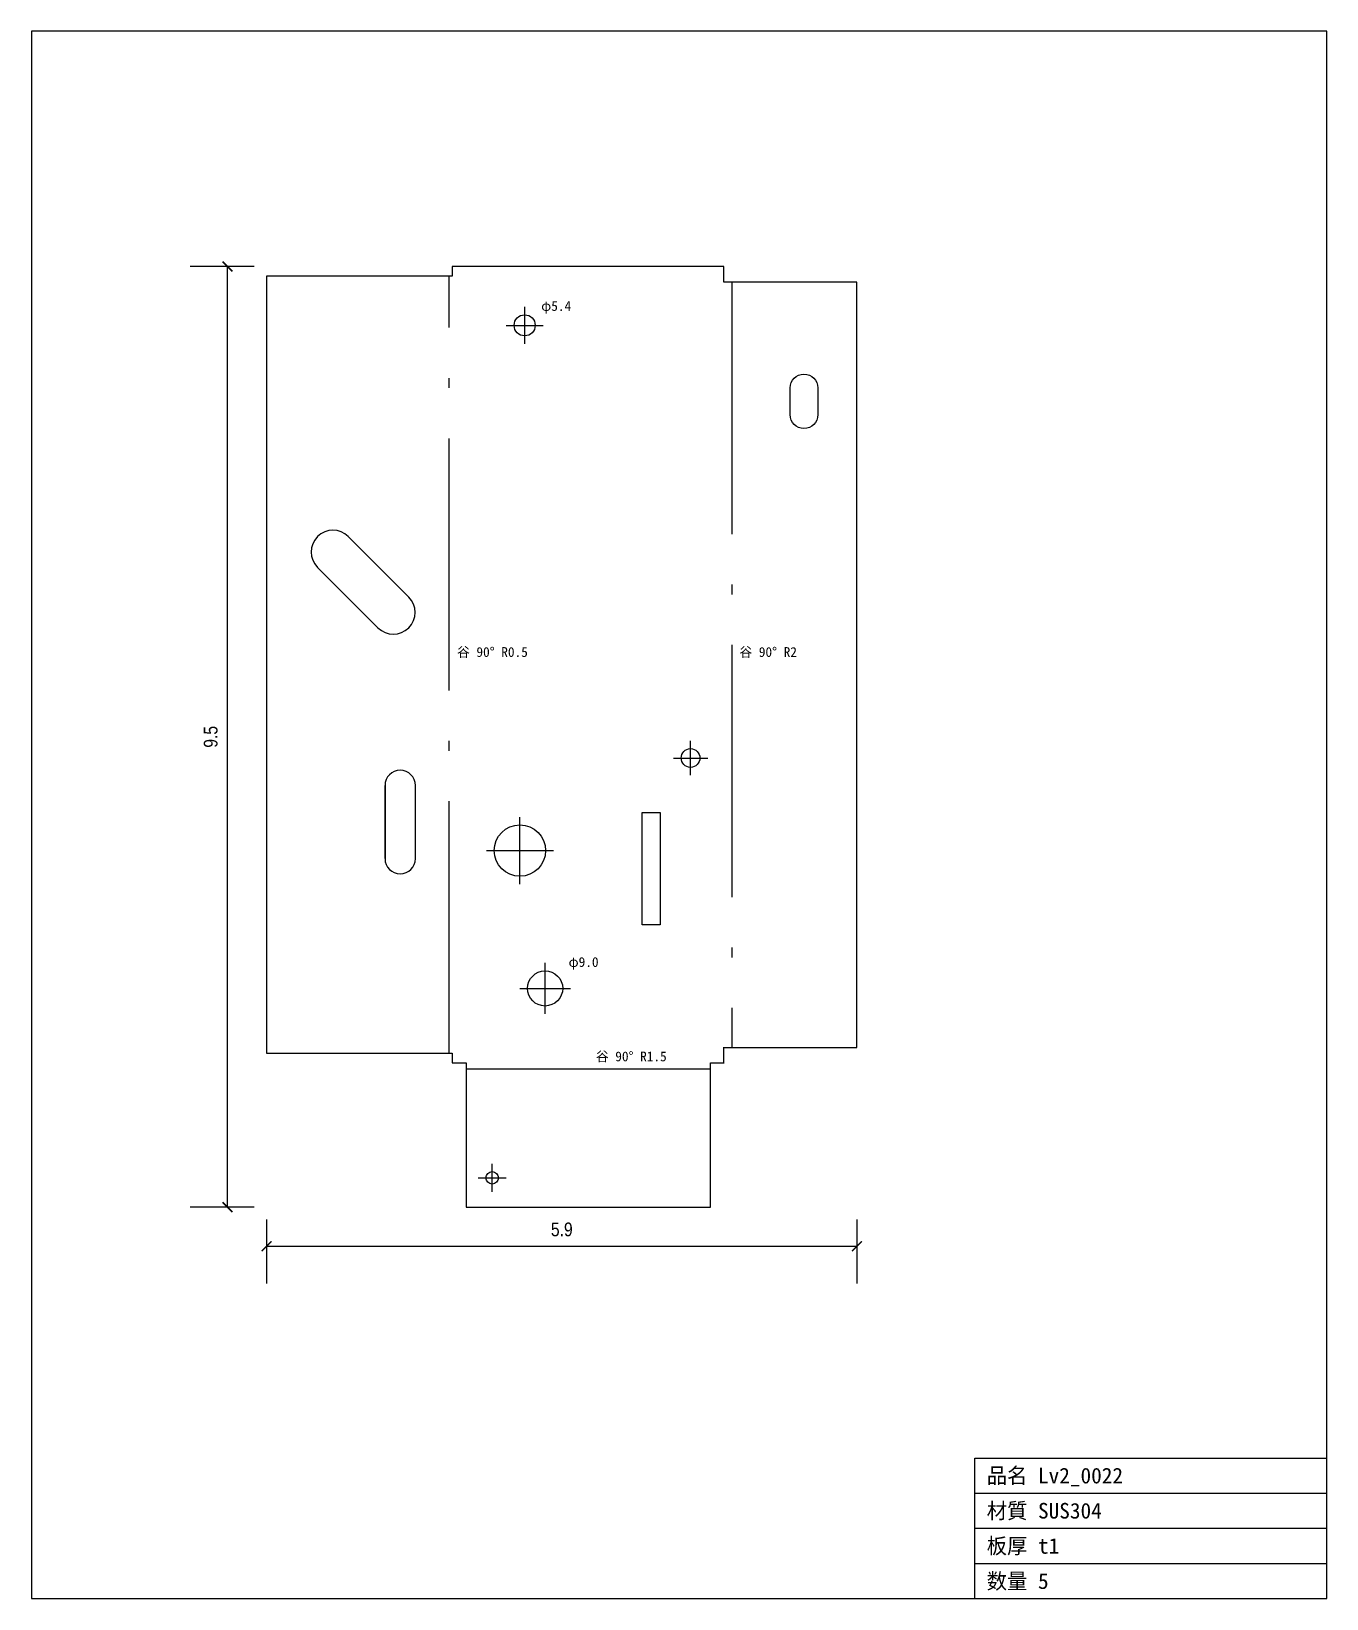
# Model space of a CAD drawing. Header units: inches. Extents: x -4.2 to 8.8, y -5.4 to 10.4.
import ezdxf

# ---------------------------------------------------------------- set-up
doc = ezdxf.new("R2010")
doc.units = ezdxf.units.IN
doc.linetypes.add('CENTER', pattern=[5.08, 3.175, -0.635, 0.635, -0.635])
doc.linetypes.add('DASHDOT', pattern=[3.556, 2.54, -0.508, 0, -0.508])
for name, color, linetype in [('14', 7, 'Continuous'), ('15', 7, 'Continuous'), ('19', 7, 'Continuous'), ('2', 7, 'Continuous'), ('5', 7, 'Continuous'), ('9', 7, 'Continuous')]:
    doc.layers.add(name, color=color, linetype=linetype)
doc.styles.add('OpenSansCondensed-Light', font='OpenSansCondensed-Light.ttf')
doc.dimstyles.new('EZDXF', dxfattribs={"dimtxt": 0.25, "dimasz": 0.175, "dimexe": 0.375, "dimexo": 0.125, "dimgap": 0.1, "dimtad": 1, "dimlfac": 100, "dimzin": 12, "dimdsep": 46, "dimtxsty": 'OpenSansCondensed-Light', "dimblk": 'ARCHTICK', "dimcen": 2.5, "dimazin": 3, "dimtfac": 0.5, "dimtmove": 2, "dimatfit": 3})

# ---------------------------------------------------------------- blocks, each defined once
blk = doc.blocks.new('HOLE_D5_41')
blk.add_circle((0, 0), 0.106)
blk = doc.blocks.new('_ARCHTICK')
at = {"color": 0, "linetype": 'BYBLOCK', "const_width": 0.15}
blk.add_lwpolyline([(-0.5, -0.5), (0.5, 0.5)], dxfattribs=at)

msp = doc.modelspace()

# ---------------------------------------------------------------- linework, layer by layer
at = {"layer": '14', "color": 7, "linetype": 'CONTINUOUS'}
for p, q in [((8.809, 10.396), (-4.241, 10.396)), ((-4.241, 10.396), (-4.241, -5.398)), ((8.809, -5.398), (8.809, 10.396)), ((5.265, -5.398), (5.265, -3.981)), ((5.265, -3.981), (8.809, -3.981)), ((5.265, -4.335), (8.809, -4.335)), ((5.265, -4.689), (8.809, -4.689)), ((5.265, -5.044), (8.809, -5.044)), ((-4.241, -5.398), (8.809, -5.398))]:
    msp.add_line(p, q, dxfattribs=at)
at = {"layer": '15', "color": 1, "linetype": 'CENTER'}
for p, q in [((0.729, 7.248), (0.729, 7.618)), ((0.544, 7.433), (0.914, 7.433)), ((2.4, 2.9), (2.4, 3.246)), ((2.227, 3.073), (2.573, 3.073)), ((0.681, 1.802), (0.681, 2.478)), ((0.343, 2.14), (1.019, 2.14)), ((0.935, 0.495), (0.935, 1.008)), ((0.679, 0.751), (1.191, 0.751)), ((0.401, -1.298), (0.401, -1.015)), ((0.259, -1.157), (0.542, -1.157))]:
    msp.add_line(p, q, dxfattribs=at)
at = {"layer": '2', "color": 7, "linetype": 'CONTINUOUS'}
for p, q in [((-1.492, 7.927), (-1.871, 7.927)), ((-1.871, 7.927), (-1.871, 0.098)), ((-1.295, 7.927), (-1.492, 7.927)), ((-0.683, 7.927), (-1.295, 7.927)), ((0, 7.927), (-0.683, 7.927)), ((2.737, 8.026), (0, 8.026)), ((0, 8.026), (0, 7.927)), ((2.737, 7.868), (2.737, 8.026)), ((4.077, 7.868), (2.737, 7.868)), ((4.077, 0.157), (4.077, 7.868)), ((-1.048, 5.304), (-0.438, 4.695)), ((-0.749, 4.384), (-1.358, 4.994)), ((-0.678, 2.453), (-0.678, 2.797)), ((-0.678, 2.797), (-0.678, 2.059)), ((-0.373, 2.797), (-0.373, 2.059)), ((-0.678, 2.313), (-0.678, 2.453)), ((1.913, 1.392), (1.913, 2.524)), ((1.913, 2.524), (2.095, 2.524)), ((2.095, 2.524), (2.095, 1.392)), ((-0.678, 2.268), (-0.678, 2.313)), ((-0.678, 2.059), (-0.678, 2.268)), ((2.095, 1.392), (1.913, 1.392)), ((-1.871, 0.098), (0, 0.098)), ((0, 0.098), (0, 0)), ((0, 0), (0.138, 0)), ((0.138, 0), (0.138, -1.453)), ((2.6, 0), (2.738, 0)), ((2.737, 0), (2.737, 0.158)), ((2.737, 0.157), (4.077, 0.157)), ((2.6, -1.453), (2.6, 0)), ((0.138, -1.453), (2.6, -1.453))]:
    msp.add_line(p, q, dxfattribs=at)
msp.add_lwpolyline([(3.682, 6.802), (3.682, 6.533, -1), (3.404, 6.533), (3.404, 6.802, -1)], format="xyb", close=True, dxfattribs=at)
for centre, radius in [((2.4, 3.073), 0.0943), ((0.681, 2.14), 0.259), ((0.935, 0.751), 0.177), ((0.401, -1.157), 0.0628)]:
    msp.add_circle(centre, radius, dxfattribs=at)
for centre, radius, start, end in [((-1.203, 5.149), 0.219, 45, -135), ((-0.594, 4.54), 0.219, -135, 45), ((-0.525, 2.797), 0.153, 0, 180), ((-0.525, 2.059), 0.153, 180, 0)]:
    msp.add_arc(centre, radius, start, end, dxfattribs=at)
at = {"layer": '5', "color": 4, "linetype": 'DASHDOT'}
for p, q in [((-0.031, 0.098), (-0.031, 7.927)), ((2.815, 7.868), (2.815, 0.157)), ((1.369, -0.062), (0.138, -0.062)), ((2.6, -0.062), (1.369, -0.062))]:
    msp.add_line(p, q, dxfattribs=at)

# ---------------------------------------------------------------- block references
at = {"layer": '2', "color": 7, "linetype": 'CONTINUOUS'}
msp.add_blockref('HOLE_D5_41', (0.729, 7.433), dxfattribs=at)

# ---------------------------------------------------------------- texts
at = {"layer": '19', "color": 2}
for s, height, p in [('φ5.4', 0.0984, (0.895, 7.579)), ('谷 90° R0.5', 0.0984, (0.048, 4.092)), ('谷 90° R2', 0.0984, (2.893, 4.092)), ('φ9.0', 0.0984, (1.171, 0.968)), ('谷 90° R1.5', 0.0984, (1.447, 0.017)), ('品名 Lv2_0022', 0.15748, (5.384, -4.237)), ('材質 SUS304', 0.1575, (5.384, -4.591)), ('板厚 t1', 0.1575, (5.384, -4.945)), ('数量 5', 0.1575, (5.384, -5.3))]:
    msp.add_text(s, height=height, dxfattribs=at).set_placement(p)

# ---------------------------------------------------------------- dimensions: what is measured, and where the dimension line sits
at = {"layer": '9', "color": 2}
msp.add_linear_dim(base=(-2.265, -1.453), p1=(-1.871, -1.453), p2=(-1.871, 8.026), angle=90, dimstyle='EZDXF', override={"dimtxt": 0.137795, "dimasz": 0.098425, "dimdec": 1, "dimlfac": 1}, dxfattribs=at).render()
msp.add_linear_dim(base=(-1.871, -1.847), p1=(-1.871, -1.453), p2=(4.077, -1.453), dimstyle='EZDXF', override={"dimtxt": 0.137795, "dimasz": 0.098425, "dimdec": 1, "dimlfac": 1}, dxfattribs=at).render()

doc.saveas('drawing.dxf')
